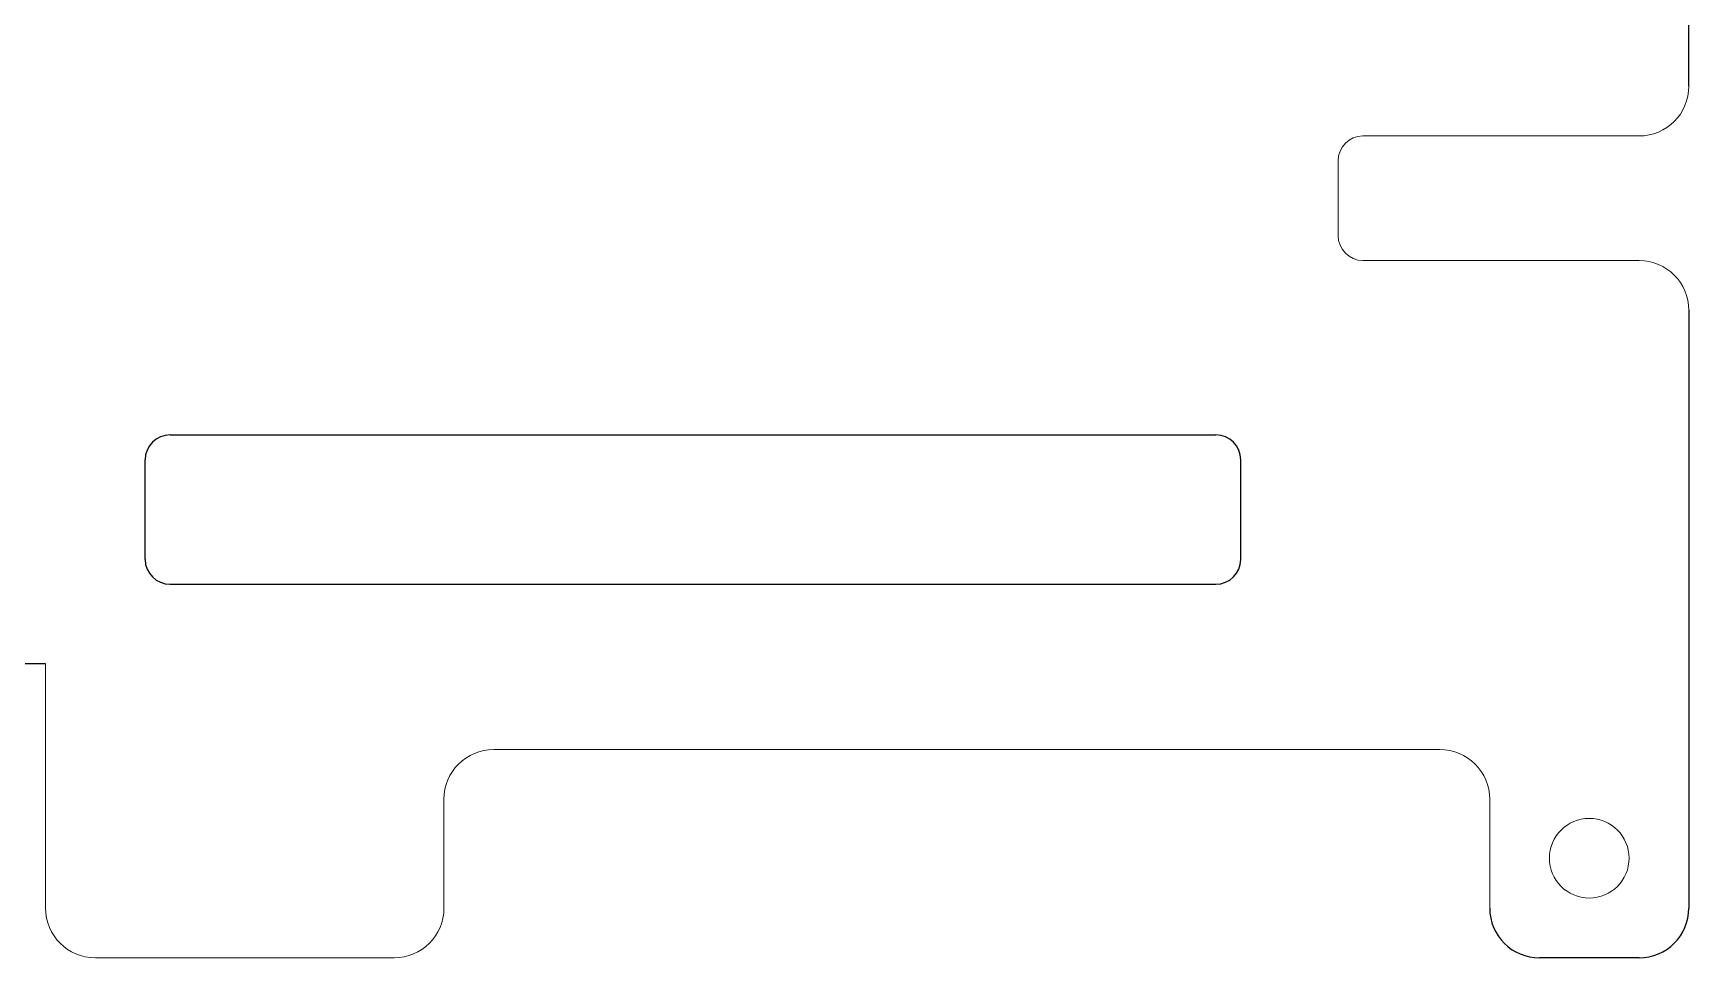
# Model space of a CAD drawing. Header units: inches. Extents: x 4 to 141, y 2 to 89.
# Drawn here: x 74.1 to 140.6, y 2.3 to 39.4 of the extents above; entities that cross this region are included whole.
import ezdxf

# ---------------------------------------------------------------- set-up
doc = ezdxf.new("R2010")
doc.units = ezdxf.units.IN
doc.header["$MEASUREMENT"] = 0
doc.layers.add('VISIBLE', color=7, linetype='Continuous', lineweight=0)

msp = doc.modelspace()

# ---------------------------------------------------------------- linework, layer by layer
for p, q in [((140.55004, 37.26697), (140.55004, 50.267)), ((140.55004, 28.267), (140.55004, 4.26697)), ((79.55004, 23.26697), (121.55004, 23.26697)), ((78.55004, 18.26697), (78.55004, 22.26697)), ((122.55004, 18.26697), (122.55004, 22.26697)), ((79.55004, 17.26697), (121.55004, 17.26697)), ((74.55004, 14.06894), (70.55004, 14.06894)), ((138.55004, 2.26697), (134.55002, 2.26697))]:
    msp.add_line(p, q)
for centre, radius, start, end in [((79.55004, 22.26697), 1, 90, 180), ((121.55004, 22.26697), 1, 0, 90), ((79.55004, 18.26697), 1, 180, 270), ((121.55004, 18.26697), 1, 270, 0), ((134.55002, 4.26697), 2, 180, 270), ((138.55004, 4.26697), 2, 270, 359.9999931)]:
    msp.add_arc(centre, radius, start, end)
at = {"layer": 'VISIBLE'}
for p, q in [((127.46129, 35.26697), (138.55004, 35.26697)), ((126.46129, 31.267), (126.46129, 34.26697)), ((138.55004, 30.267), (127.46129, 30.267)), ((74.55004, 14.06894), (74.55004, 4.26697)), ((92.55004, 10.63355), (130.55002, 10.63355)), ((90.55004, 4.26697), (90.55004, 8.63355)), ((132.55002, 8.63355), (132.55002, 4.26697)), ((88.55004, 2.26697), (76.55004, 2.26697))]:
    msp.add_line(p, q, dxfattribs=at)
msp.add_circle((136.55004, 6.26697), 1.6, dxfattribs=at)
for centre, radius, start, end in [((138.55004, 37.26697), 2, 270, 0), ((127.46129, 34.26697), 1, 90, 180), ((127.46129, 31.267), 1, 180, 270), ((138.55004, 28.267), 2, 0, 90), ((92.55004, 8.63355), 2, 90, 180), ((130.55002, 8.63355), 2, 0, 90), ((76.55004, 4.26697), 2, 180, 270), ((88.55004, 4.26697), 2, 270, 0)]:
    msp.add_arc(centre, radius, start, end, dxfattribs=at)

doc.saveas('drawing.dxf')
